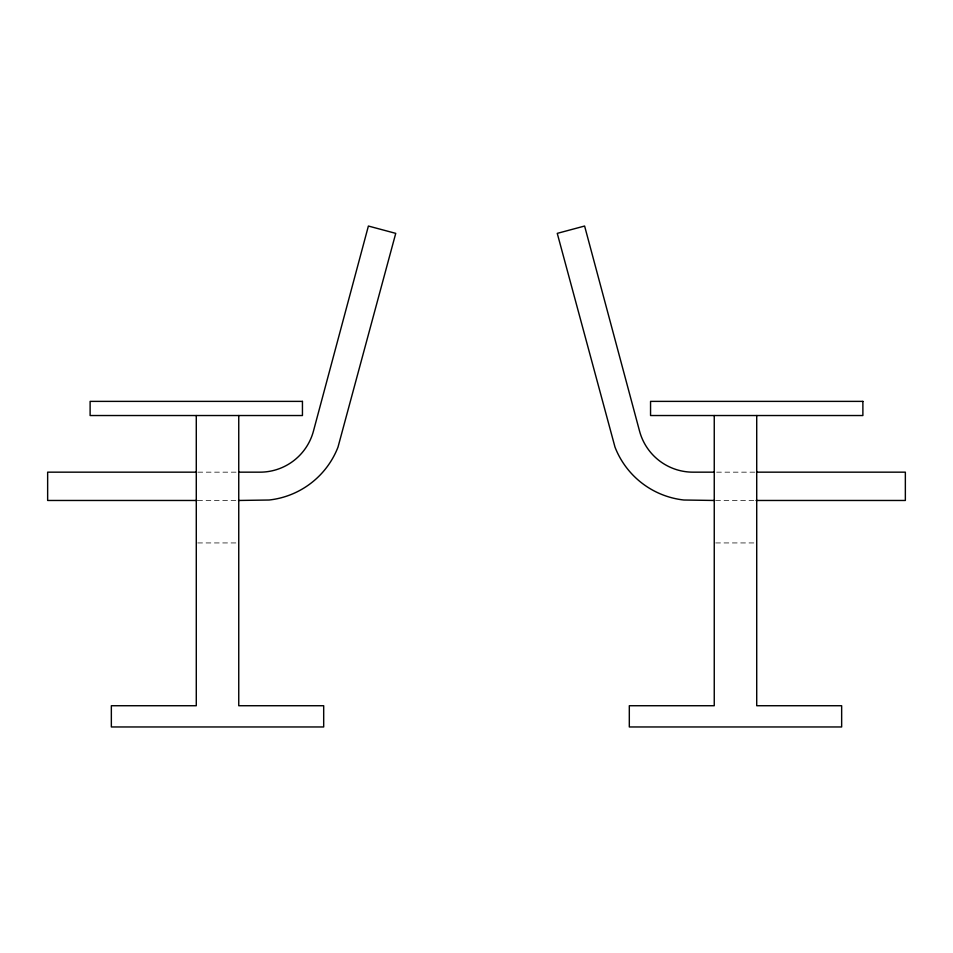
<?xml version="1.0" encoding="UTF-8"?>
<svg xmlns="http://www.w3.org/2000/svg" width="953" height="953" viewBox="0 0 953 953"><rect width="100%" height="100%" fill="white"/><g stroke="black" fill="none" stroke-linecap="round" stroke-linejoin="round"><path stroke-width="0.71" stroke-dasharray="4.76 3.57" d="M197.95 472.164L236.356 472.164M716.644 472.164L755.05 472.164M197.747 500.468L237.285 500.468M715.715 500.468L755.252 500.468M197.747 542.936L237.285 542.936M715.715 542.936L755.252 542.936"/><path stroke-width="1.43" d="M196.473 472.164L47.65 472.164L47.65 500.468L196.949 500.468M239.31 472.164L259.99 472.164A55.345 55.345 0 0 0 313.442 431.137L368.394 226.04L395.745 233.366L337.993 447.148A83.697 83.697 0 0 1 269.091 500.015L238.5 500.468M713.69 472.164L693.01 472.164A55.345 55.345 0 0 1 639.558 431.137L584.606 226.04L557.255 233.366L615.007 447.148A83.697 83.697 0 0 0 683.909 500.015L714.5 500.468M756.527 472.164L905.35 472.164L905.35 500.468L756.051 500.468M756.718 415.532L756.718 705.732L841.654 705.732L841.654 726.96L629.314 726.96L629.314 705.732L714.25 705.732L714.25 415.532M238.75 415.532L238.75 705.732L323.686 705.732L323.686 726.96L111.346 726.96L111.346 705.732L196.282 705.732L196.282 415.532M302.446 401.38L90.118 401.38L90.118 415.532L302.446 415.532L302.446 401.38M862.882 401.38L650.554 401.38L650.554 415.532L862.882 415.532L862.882 401.38"/></g></svg>
